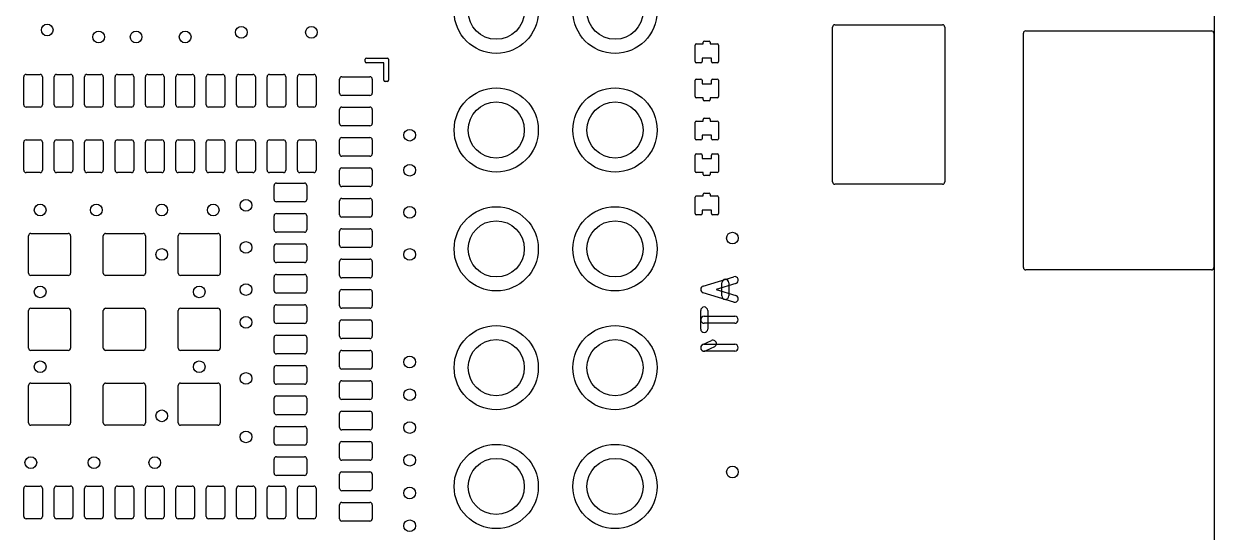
# Model space of a CAD drawing. Extents: x 0 to 45, y 0 to 50.
# Drawn here: x 19.55 to 45, y 18.71 to 29.58 of the extents above; entities that cross this region are included whole.
import ezdxf

# ---------------------------------------------------------------- set-up
doc = ezdxf.new("R2010")
doc.units = 0
for name, color, linetype in [('HOLE_1-6', 7, 'CONTINUOUS'), ('OUTLINE', 7, 'CONTINUOUS'), ('Resist-B', 7, 'CONTINUOUS'), ('Symbol-B', 7, 'CONTINUOUS')]:
    doc.layers.add(name, color=color, linetype=linetype)

msp = doc.modelspace()

# ---------------------------------------------------------------- linework, layer by layer
at = {"layer": 'HOLE_1-6'}
for centre, radius in [((29.65, 29.85), 0.6), ((32.19, 29.85), 0.6), ((20.05, 29.45), 0.125), ((24.2, 29.4), 0.125), ((25.7, 29.4), 0.125), ((21.15, 29.3), 0.125), ((21.95, 29.3), 0.125), ((23, 29.3), 0.125), ((29.65, 27.31), 0.6), ((32.19, 27.31), 0.6), ((27.8, 27.2), 0.125), ((27.8, 26.45), 0.125), ((19.9, 25.6), 0.125), ((21.1, 25.6), 0.125), ((22.5, 25.6), 0.125), ((23.6, 25.6), 0.125), ((24.3, 25.7), 0.125), ((27.8, 25.55), 0.125), ((29.65, 24.77), 0.6), ((32.19, 24.77), 0.6), ((34.7, 25), 0.125), ((22.5, 24.65), 0.125), ((24.3, 24.8), 0.125), ((27.8, 24.65), 0.125), ((19.9, 23.85), 0.125), ((23.3, 23.85), 0.125), ((24.3, 23.9), 0.125), ((24.3, 23.2), 0.125), ((29.65, 22.23), 0.6), ((32.19, 22.23), 0.6), ((27.8, 22.35), 0.125), ((19.9, 22.25), 0.125), ((23.3, 22.25), 0.125), ((24.3, 22), 0.125), ((27.8, 21.65), 0.125), ((22.5, 21.2), 0.125), ((24.3, 20.75), 0.125), ((27.8, 20.95), 0.125), ((27.8, 20.25), 0.125), ((19.7, 20.2), 0.125), ((21.05, 20.2), 0.125), ((22.35, 20.2), 0.125), ((29.65, 19.69), 0.6), ((32.19, 19.69), 0.6), ((34.7, 20), 0.125), ((27.8, 19.55), 0.125), ((27.8, 18.85), 0.125)]:
    msp.add_circle(centre, radius, dxfattribs=at)
at = {"layer": 'OUTLINE'}
msp.add_line((45, 42.41699), (45, 1), dxfattribs=at)
at = {"layer": 'Resist-B'}
for p, q in [((36.89, 29.56), (39.19, 29.56)), ((36.84, 26.2), (36.84, 29.51)), ((39.24, 29.51), (39.24, 26.2)), ((40.92, 24.37), (40.92, 29.38)), ((40.97, 29.43), (44.94, 29.43)), ((44.99, 29.38), (44.99, 24.37)), ((33.9, 28.775), (33.9, 29.125)), ((33.925, 29.15), (34.075, 29.15)), ((34.075, 29.15), (34.075, 29.1875)), ((34.1, 29.2125), (34.2, 29.2125)), ((34.225, 29.1875), (34.225, 29.15)), ((34.225, 29.15), (34.375, 29.15)), ((34.4, 29.125), (34.4, 28.775)), ((26.85, 28.775), (26.85, 28.825)), ((26.875, 28.85), (27.325, 28.85)), ((27.35, 28.825), (27.35, 28.375)), ((34.25, 28.85), (34.05, 28.85)), ((34.05, 28.85), (34.05, 28.775)), ((34.25, 28.775), (34.25, 28.85)), ((27.25, 28.75), (26.875, 28.75)), ((27.25, 28.375), (27.25, 28.75)), ((34.025, 28.75), (33.925, 28.75)), ((34.375, 28.75), (34.275, 28.75)), ((19.55, 27.85), (19.55, 28.45)), ((19.6, 28.5), (19.9, 28.5)), ((19.95, 28.45), (19.95, 27.85)), ((20.2, 27.85), (20.2, 28.45)), ((20.25, 28.5), (20.55, 28.5)), ((20.6, 28.45), (20.6, 27.85)), ((20.85, 27.85), (20.85, 28.45)), ((20.9, 28.5), (21.2, 28.5)), ((21.25, 28.45), (21.25, 27.85)), ((21.5, 27.85), (21.5, 28.45)), ((21.55, 28.5), (21.85, 28.5)), ((21.9, 28.45), (21.9, 27.85)), ((22.15, 27.85), (22.15, 28.45)), ((22.2, 28.5), (22.5, 28.5)), ((22.55, 28.45), (22.55, 27.85)), ((22.8, 27.85), (22.8, 28.45)), ((22.85, 28.5), (23.15, 28.5)), ((23.2, 28.45), (23.2, 27.85)), ((23.45, 27.85), (23.45, 28.45)), ((23.5, 28.5), (23.8, 28.5)), ((23.85, 28.45), (23.85, 27.85)), ((24.1, 27.85), (24.1, 28.45)), ((24.15, 28.5), (24.45, 28.5)), ((24.5, 28.45), (24.5, 27.85)), ((24.75, 27.85), (24.75, 28.45)), ((24.8, 28.5), (25.1, 28.5)), ((25.15, 28.45), (25.15, 27.85)), ((25.4, 27.85), (25.4, 28.45)), ((25.45, 28.5), (25.75, 28.5)), ((25.8, 28.45), (25.8, 27.85)), ((26.3, 28.1), (26.3, 28.4)), ((26.35, 28.45), (26.95, 28.45)), ((27, 28.4), (27, 28.1)), ((27.325, 28.35), (27.275, 28.35)), ((33.9, 28.025), (33.9, 28.375)), ((33.925, 28.4), (34.025, 28.4)), ((34.05, 28.375), (34.05, 28.3)), ((34.05, 28.3), (34.25, 28.3)), ((34.25, 28.3), (34.25, 28.375)), ((34.275, 28.4), (34.375, 28.4)), ((34.4, 28.375), (34.4, 28.025)), ((26.95, 28.05), (26.35, 28.05)), ((34.075, 28), (33.925, 28)), ((34.075, 27.9625), (34.075, 28)), ((34.225, 28), (34.225, 27.9625)), ((34.375, 28), (34.225, 28)), ((19.9, 27.8), (19.6, 27.8)), ((20.55, 27.8), (20.25, 27.8)), ((21.2, 27.8), (20.9, 27.8)), ((21.85, 27.8), (21.55, 27.8)), ((22.5, 27.8), (22.2, 27.8)), ((23.15, 27.8), (22.85, 27.8)), ((23.8, 27.8), (23.5, 27.8)), ((24.45, 27.8), (24.15, 27.8)), ((25.1, 27.8), (24.8, 27.8)), ((25.75, 27.8), (25.45, 27.8)), ((26.3, 27.45), (26.3, 27.75)), ((26.35, 27.8), (26.95, 27.8)), ((27, 27.75), (27, 27.45)), ((34.2, 27.9375), (34.1, 27.9375)), ((33.925, 27.5), (34.075, 27.5)), ((34.075, 27.5), (34.075, 27.5375)), ((34.1, 27.5625), (34.2, 27.5625)), ((34.225, 27.5375), (34.225, 27.5)), ((34.225, 27.5), (34.375, 27.5)), ((26.95, 27.4), (26.35, 27.4)), ((33.9, 27.125), (33.9, 27.475)), ((34.4, 27.475), (34.4, 27.125)), ((19.55, 26.45), (19.55, 27.05)), ((19.6, 27.1), (19.9, 27.1)), ((19.95, 27.05), (19.95, 26.45)), ((20.2, 26.45), (20.2, 27.05)), ((20.25, 27.1), (20.55, 27.1)), ((20.6, 27.05), (20.6, 26.45)), ((20.85, 26.45), (20.85, 27.05)), ((20.9, 27.1), (21.2, 27.1)), ((21.25, 27.05), (21.25, 26.45)), ((21.5, 26.45), (21.5, 27.05)), ((21.55, 27.1), (21.85, 27.1)), ((21.9, 27.05), (21.9, 26.45)), ((22.15, 26.45), (22.15, 27.05)), ((22.2, 27.1), (22.5, 27.1)), ((22.55, 27.05), (22.55, 26.45)), ((22.8, 26.45), (22.8, 27.05)), ((22.85, 27.1), (23.15, 27.1)), ((23.2, 27.05), (23.2, 26.45)), ((23.45, 26.45), (23.45, 27.05)), ((23.5, 27.1), (23.8, 27.1)), ((23.85, 27.05), (23.85, 26.45)), ((24.1, 26.45), (24.1, 27.05)), ((24.15, 27.1), (24.45, 27.1)), ((24.5, 27.05), (24.5, 26.45)), ((24.75, 26.45), (24.75, 27.05)), ((24.8, 27.1), (25.1, 27.1)), ((25.15, 27.05), (25.15, 26.45)), ((25.4, 26.45), (25.4, 27.05)), ((25.45, 27.1), (25.75, 27.1)), ((25.8, 27.05), (25.8, 26.45)), ((26.3, 26.8), (26.3, 27.1)), ((26.35, 27.15), (26.95, 27.15)), ((27, 27.1), (27, 26.8)), ((34.025, 27.1), (33.925, 27.1)), ((34.25, 27.2), (34.05, 27.2)), ((34.05, 27.2), (34.05, 27.125)), ((34.25, 27.125), (34.25, 27.2)), ((34.375, 27.1), (34.275, 27.1)), ((26.95, 26.75), (26.35, 26.75)), ((33.9, 26.425), (33.9, 26.775)), ((33.925, 26.8), (34.025, 26.8)), ((34.05, 26.775), (34.05, 26.7)), ((34.25, 26.7), (34.25, 26.775)), ((34.275, 26.8), (34.375, 26.8)), ((34.4, 26.775), (34.4, 26.425)), ((26.35, 26.5), (26.95, 26.5)), ((34.05, 26.7), (34.25, 26.7)), ((19.9, 26.4), (19.6, 26.4)), ((20.55, 26.4), (20.25, 26.4)), ((21.2, 26.4), (20.9, 26.4)), ((21.85, 26.4), (21.55, 26.4)), ((22.5, 26.4), (22.2, 26.4)), ((23.15, 26.4), (22.85, 26.4)), ((23.8, 26.4), (23.5, 26.4)), ((24.45, 26.4), (24.15, 26.4)), ((25.1, 26.4), (24.8, 26.4)), ((25.75, 26.4), (25.45, 26.4)), ((26.3, 26.15), (26.3, 26.45)), ((27, 26.45), (27, 26.15)), ((34.075, 26.4), (33.925, 26.4)), ((34.075, 26.3625), (34.075, 26.4)), ((34.2, 26.3375), (34.1, 26.3375)), ((34.225, 26.4), (34.225, 26.3625)), ((34.375, 26.4), (34.225, 26.4)), ((24.9, 25.825), (24.9, 26.125)), ((24.95, 26.175), (25.55, 26.175)), ((25.6, 26.125), (25.6, 25.825)), ((26.95, 26.1), (26.35, 26.1)), ((34.1, 25.9625), (34.2, 25.9625)), ((39.19, 26.15), (36.89, 26.15)), ((25.55, 25.775), (24.95, 25.775)), ((26.3, 25.5), (26.3, 25.8)), ((26.35, 25.85), (26.95, 25.85)), ((27, 25.8), (27, 25.5)), ((33.9, 25.525), (33.9, 25.875)), ((33.925, 25.9), (34.075, 25.9)), ((34.075, 25.9), (34.075, 25.9375)), ((34.225, 25.9375), (34.225, 25.9)), ((34.225, 25.9), (34.375, 25.9)), ((34.4, 25.875), (34.4, 25.525)), ((24.9, 25.175), (24.9, 25.475)), ((24.95, 25.525), (25.55, 25.525)), ((25.6, 25.475), (25.6, 25.175)), ((26.95, 25.45), (26.35, 25.45)), ((34.025, 25.5), (33.925, 25.5)), ((34.25, 25.6), (34.05, 25.6)), ((34.05, 25.6), (34.05, 25.525)), ((34.25, 25.525), (34.25, 25.6)), ((34.375, 25.5), (34.275, 25.5)), ((26.35, 25.2), (26.95, 25.2)), ((19.65, 24.25), (19.65, 25.05)), ((19.7, 25.1), (20.5, 25.1)), ((20.55, 25.05), (20.55, 24.25)), ((21.25, 24.25), (21.25, 25.05)), ((21.3, 25.1), (22.1, 25.1)), ((22.15, 25.05), (22.15, 24.25)), ((22.85, 24.25), (22.85, 25.05)), ((22.9, 25.1), (23.7, 25.1)), ((23.75, 25.05), (23.75, 24.25)), ((25.55, 25.125), (24.95, 25.125)), ((26.3, 24.85), (26.3, 25.15)), ((27, 25.15), (27, 24.85)), ((24.9, 24.525), (24.9, 24.825)), ((24.95, 24.875), (25.55, 24.875)), ((25.6, 24.825), (25.6, 24.525)), ((26.95, 24.8), (26.35, 24.8)), ((25.55, 24.475), (24.95, 24.475)), ((26.3, 24.2), (26.3, 24.5)), ((26.35, 24.55), (26.95, 24.55)), ((27, 24.5), (27, 24.2)), ((20.5, 24.2), (19.7, 24.2)), ((22.1, 24.2), (21.3, 24.2)), ((23.7, 24.2), (22.9, 24.2)), ((24.95, 24.225), (25.55, 24.225)), ((44.94, 24.32), (40.97, 24.32)), ((24.9, 23.875), (24.9, 24.175)), ((25.6, 24.175), (25.6, 23.875)), ((26.95, 24.15), (26.35, 24.15)), ((25.55, 23.825), (24.95, 23.825)), ((26.3, 23.55), (26.3, 23.85)), ((26.35, 23.9), (26.95, 23.9)), ((27, 23.85), (27, 23.55)), ((19.65, 22.65), (19.65, 23.45)), ((19.7, 23.5), (20.5, 23.5)), ((20.55, 23.45), (20.55, 22.65)), ((21.25, 22.65), (21.25, 23.45)), ((21.3, 23.5), (22.1, 23.5)), ((22.15, 23.45), (22.15, 22.65)), ((22.85, 22.65), (22.85, 23.45)), ((22.9, 23.5), (23.7, 23.5)), ((23.75, 23.45), (23.75, 22.65)), ((24.9, 23.225), (24.9, 23.525)), ((24.95, 23.575), (25.55, 23.575)), ((25.6, 23.525), (25.6, 23.225)), ((26.95, 23.5), (26.35, 23.5)), ((25.55, 23.175), (24.95, 23.175)), ((26.3, 22.9), (26.3, 23.2)), ((26.35, 23.25), (26.95, 23.25)), ((27, 23.2), (27, 22.9)), ((24.95, 22.925), (25.55, 22.925)), ((24.9, 22.575), (24.9, 22.875)), ((25.6, 22.875), (25.6, 22.575)), ((26.95, 22.85), (26.35, 22.85)), ((20.5, 22.6), (19.7, 22.6)), ((22.1, 22.6), (21.3, 22.6)), ((23.7, 22.6), (22.9, 22.6)), ((25.55, 22.525), (24.95, 22.525)), ((26.3, 22.25), (26.3, 22.55)), ((26.35, 22.6), (26.95, 22.6)), ((27, 22.55), (27, 22.25)), ((24.9, 21.925), (24.9, 22.225)), ((24.95, 22.275), (25.55, 22.275)), ((25.6, 22.225), (25.6, 21.925)), ((26.95, 22.2), (26.35, 22.2)), ((19.7, 21.9), (20.5, 21.9)), ((21.3, 21.9), (22.1, 21.9)), ((22.9, 21.9), (23.7, 21.9)), ((26.3, 21.6), (26.3, 21.9)), ((26.35, 21.95), (26.95, 21.95)), ((27, 21.9), (27, 21.6)), ((19.65, 21.05), (19.65, 21.85)), ((20.55, 21.85), (20.55, 21.05)), ((21.25, 21.05), (21.25, 21.85)), ((22.15, 21.85), (22.15, 21.05)), ((22.85, 21.05), (22.85, 21.85)), ((23.75, 21.85), (23.75, 21.05)), ((25.55, 21.875), (24.95, 21.875)), ((24.9, 21.275), (24.9, 21.575)), ((24.95, 21.625), (25.55, 21.625)), ((25.6, 21.575), (25.6, 21.275)), ((26.95, 21.55), (26.35, 21.55)), ((25.55, 21.225), (24.95, 21.225)), ((26.3, 20.95), (26.3, 21.25)), ((26.35, 21.3), (26.95, 21.3)), ((27, 21.25), (27, 20.95)), ((20.5, 21), (19.7, 21)), ((22.1, 21), (21.3, 21)), ((23.7, 21), (22.9, 21)), ((24.9, 20.625), (24.9, 20.925)), ((24.95, 20.975), (25.55, 20.975)), ((25.6, 20.925), (25.6, 20.625)), ((26.95, 20.9), (26.35, 20.9)), ((26.35, 20.65), (26.95, 20.65)), ((25.55, 20.575), (24.95, 20.575)), ((26.3, 20.3), (26.3, 20.6)), ((27, 20.6), (27, 20.3)), ((24.9, 19.975), (24.9, 20.275)), ((24.95, 20.325), (25.55, 20.325)), ((25.6, 20.275), (25.6, 19.975)), ((26.95, 20.25), (26.35, 20.25)), ((25.55, 19.925), (24.95, 19.925)), ((26.3, 19.65), (26.3, 19.95)), ((26.35, 20), (26.95, 20)), ((27, 19.95), (27, 19.65)), ((19.55, 19.05), (19.55, 19.65)), ((19.6, 19.7), (19.9, 19.7)), ((19.95, 19.65), (19.95, 19.05)), ((20.2, 19.05), (20.2, 19.65)), ((20.25, 19.7), (20.55, 19.7)), ((20.6, 19.65), (20.6, 19.05)), ((20.85, 19.05), (20.85, 19.65)), ((20.9, 19.7), (21.2, 19.7)), ((21.25, 19.65), (21.25, 19.05)), ((21.5, 19.05), (21.5, 19.65)), ((21.55, 19.7), (21.85, 19.7)), ((21.9, 19.65), (21.9, 19.05)), ((22.15, 19.05), (22.15, 19.65)), ((22.2, 19.7), (22.5, 19.7)), ((22.55, 19.65), (22.55, 19.05)), ((22.8, 19.05), (22.8, 19.65)), ((22.85, 19.7), (23.15, 19.7)), ((23.2, 19.65), (23.2, 19.05)), ((23.45, 19.05), (23.45, 19.65)), ((23.5, 19.7), (23.8, 19.7)), ((23.85, 19.65), (23.85, 19.05)), ((24.1, 19.05), (24.1, 19.65)), ((24.15, 19.7), (24.45, 19.7)), ((24.5, 19.65), (24.5, 19.05)), ((24.75, 19.05), (24.75, 19.65)), ((24.8, 19.7), (25.1, 19.7)), ((25.15, 19.65), (25.15, 19.05)), ((25.4, 19.05), (25.4, 19.65)), ((25.45, 19.7), (25.75, 19.7)), ((25.8, 19.65), (25.8, 19.05)), ((26.95, 19.6), (26.35, 19.6)), ((26.35, 19.35), (26.95, 19.35)), ((26.3, 19), (26.3, 19.3)), ((27, 19.3), (27, 19)), ((19.9, 19), (19.6, 19)), ((20.55, 19), (20.25, 19)), ((21.2, 19), (20.9, 19)), ((21.85, 19), (21.55, 19)), ((22.5, 19), (22.2, 19)), ((23.15, 19), (22.85, 19)), ((23.8, 19), (23.5, 19)), ((24.45, 19), (24.15, 19)), ((25.1, 19), (24.8, 19)), ((25.75, 19), (25.45, 19)), ((26.95, 18.95), (26.35, 18.95))]:
    msp.add_line(p, q, dxfattribs=at)
for centre in [(29.65, 29.85), (32.19, 29.85), (29.65, 27.31), (32.19, 27.31), (29.65, 24.77), (32.19, 24.77), (29.65, 22.23), (32.19, 22.23), (29.65, 19.69), (32.19, 19.69)]:
    msp.add_circle(centre, 0.9, dxfattribs=at)
for centre, radius, start, end in [((36.89, 29.51), 0.05, 90, 180), ((39.19, 29.51), 0.05, 0, 90), ((40.97, 29.38), 0.05, 90, 180), ((44.94, 29.38), 0.05, 0, 90), ((33.925, 29.125), 0.025, 90, 180), ((34.1, 29.1875), 0.025, 90, 180), ((34.2, 29.1875), 0.025, 0, 90), ((34.375, 29.125), 0.025, 0, 90), ((26.875, 28.825), 0.025, 90, 180), ((26.875, 28.775), 0.025, 180, -90), ((27.325, 28.825), 0.025, 0, 90), ((33.925, 28.775), 0.025, 180, -90), ((34.025, 28.775), 0.025, -90, 0), ((34.275, 28.775), 0.025, 180, -90), ((34.375, 28.775), 0.025, -90, 0), ((19.6, 28.45), 0.05, 90, 180), ((19.9, 28.45), 0.05, 0, 90), ((20.25, 28.45), 0.05, 90, 180), ((20.55, 28.45), 0.05, 0, 90), ((20.9, 28.45), 0.05, 90, 180), ((21.2, 28.45), 0.05, 0, 90), ((21.55, 28.45), 0.05, 90, 180), ((21.85, 28.45), 0.05, 0, 90), ((22.2, 28.45), 0.05, 90, 180), ((22.5, 28.45), 0.05, 0, 90), ((22.85, 28.45), 0.05, 90, 180), ((23.15, 28.45), 0.05, 0, 90), ((23.5, 28.45), 0.05, 90, 180), ((23.8, 28.45), 0.05, 0, 90), ((24.15, 28.45), 0.05, 90, 180), ((24.45, 28.45), 0.05, 0, 90), ((24.8, 28.45), 0.05, 90, 180), ((25.1, 28.45), 0.05, 0, 90), ((25.45, 28.45), 0.05, 90, 180), ((25.75, 28.45), 0.05, 0, 90), ((26.35, 28.4), 0.05, 90, 180), ((26.95, 28.4), 0.05, 0, 90), ((27.275, 28.375), 0.025, 180, -90), ((27.325, 28.375), 0.025, -90, 0), ((33.925, 28.375), 0.025, 90, 180), ((34.025, 28.375), 0.025, 0, 90), ((34.275, 28.375), 0.025, 90, 180), ((34.375, 28.375), 0.025, 0, 90), ((26.35, 28.1), 0.05, 180, -90), ((26.95, 28.1), 0.05, -90, 0), ((33.925, 28.025), 0.025, 180, -90), ((34.375, 28.025), 0.025, -90, 0), ((19.6, 27.85), 0.05, 180, -90), ((19.9, 27.85), 0.05, -90, 0), ((20.25, 27.85), 0.05, 180, -90), ((20.55, 27.85), 0.05, -90, 0), ((20.9, 27.85), 0.05, 180, -90), ((21.2, 27.85), 0.05, -90, 0), ((21.55, 27.85), 0.05, 180, -90), ((21.85, 27.85), 0.05, -90, 0), ((22.2, 27.85), 0.05, 180, -90), ((22.5, 27.85), 0.05, -90, 0), ((22.85, 27.85), 0.05, 180, -90), ((23.15, 27.85), 0.05, -90, 0), ((23.5, 27.85), 0.05, 180, -90), ((23.8, 27.85), 0.05, -90, 0), ((24.15, 27.85), 0.05, 180, -90), ((24.45, 27.85), 0.05, -90, 0), ((24.8, 27.85), 0.05, 180, -90), ((25.1, 27.85), 0.05, -90, 0), ((25.45, 27.85), 0.05, 180, -90), ((25.75, 27.85), 0.05, -90, 0), ((26.35, 27.75), 0.05, 90, 180), ((26.95, 27.75), 0.05, 0, 90), ((34.1, 27.9625), 0.025, 180, -90), ((34.2, 27.9625), 0.025, -90, 0), ((33.925, 27.475), 0.025, 90, 180), ((34.1, 27.5375), 0.025, 90, 180), ((34.2, 27.5375), 0.025, 0, 90), ((34.375, 27.475), 0.025, 0, 90), ((26.35, 27.45), 0.05, 180, -90), ((26.95, 27.45), 0.05, -90, 0), ((19.6, 27.05), 0.05, 90, 180), ((19.9, 27.05), 0.05, 0, 90), ((20.25, 27.05), 0.05, 90, 180), ((20.55, 27.05), 0.05, 0, 90), ((20.9, 27.05), 0.05, 90, 180), ((21.2, 27.05), 0.05, 0, 90), ((21.55, 27.05), 0.05, 90, 180), ((21.85, 27.05), 0.05, 0, 90), ((22.2, 27.05), 0.05, 90, 180), ((22.5, 27.05), 0.05, 0, 90), ((22.85, 27.05), 0.05, 90, 180), ((23.15, 27.05), 0.05, 0, 90), ((23.5, 27.05), 0.05, 90, 180), ((23.8, 27.05), 0.05, 0, 90), ((24.15, 27.05), 0.05, 90, 180), ((24.45, 27.05), 0.05, 0, 90), ((24.8, 27.05), 0.05, 90, 180), ((25.1, 27.05), 0.05, 0, 90), ((25.45, 27.05), 0.05, 90, 180), ((25.75, 27.05), 0.05, 0, 90), ((26.35, 27.1), 0.05, 90, 180), ((26.95, 27.1), 0.05, 0, 90), ((33.925, 27.125), 0.025, 180, -90), ((34.025, 27.125), 0.025, -90, 0), ((34.275, 27.125), 0.025, 180, -90), ((34.375, 27.125), 0.025, -90, 0), ((26.35, 26.8), 0.05, 180, -90), ((26.95, 26.8), 0.05, -90, 0), ((33.925, 26.775), 0.025, 90, 180), ((34.025, 26.775), 0.025, 0, 90), ((34.275, 26.775), 0.025, 90, 180), ((34.375, 26.775), 0.025, 0, 90), ((26.35, 26.45), 0.05, 90, 180), ((26.95, 26.45), 0.05, 0, 90), ((19.6, 26.45), 0.05, 180, -90), ((19.9, 26.45), 0.05, -90, 0), ((20.25, 26.45), 0.05, 180, -90), ((20.55, 26.45), 0.05, -90, 0), ((20.9, 26.45), 0.05, 180, -90), ((21.2, 26.45), 0.05, -90, 0), ((21.55, 26.45), 0.05, 180, -90), ((21.85, 26.45), 0.05, -90, 0), ((22.2, 26.45), 0.05, 180, -90), ((22.5, 26.45), 0.05, -90, 0), ((22.85, 26.45), 0.05, 180, -90), ((23.15, 26.45), 0.05, -90, 0), ((23.5, 26.45), 0.05, 180, -90), ((23.8, 26.45), 0.05, -90, 0), ((24.15, 26.45), 0.05, 180, -90), ((24.45, 26.45), 0.05, -90, 0), ((24.8, 26.45), 0.05, 180, -90), ((25.1, 26.45), 0.05, -90, 0), ((25.45, 26.45), 0.05, 180, -90), ((25.75, 26.45), 0.05, -90, 0), ((33.925, 26.425), 0.025, 180, -90), ((34.1, 26.3625), 0.025, 180, -90), ((34.2, 26.3625), 0.025, -90, 0), ((34.375, 26.425), 0.025, -90, 0), ((24.95, 26.125), 0.05, 90, 180), ((25.55, 26.125), 0.05, 0, 90), ((26.35, 26.15), 0.05, 180, -90), ((26.95, 26.15), 0.05, -90, 0), ((34.1, 25.9375), 0.025, 90, 180), ((34.2, 25.9375), 0.025, 0, 90), ((36.89, 26.2), 0.05, 180, -90), ((39.19, 26.2), 0.05, -90, 0), ((24.95, 25.825), 0.05, 180, -90), ((25.55, 25.825), 0.05, -90, 0), ((26.35, 25.8), 0.05, 90, 180), ((26.95, 25.8), 0.05, 0, 90), ((33.925, 25.875), 0.025, 90, 180), ((34.375, 25.875), 0.025, 0, 90), ((24.95, 25.475), 0.05, 90, 180), ((25.55, 25.475), 0.05, 0, 90), ((26.35, 25.5), 0.05, 180, -90), ((26.95, 25.5), 0.05, -90, 0), ((33.925, 25.525), 0.025, 180, -90), ((34.025, 25.525), 0.025, -90, 0), ((34.275, 25.525), 0.025, 180, -90), ((34.375, 25.525), 0.025, -90, 0), ((26.35, 25.15), 0.05, 90, 180), ((26.95, 25.15), 0.05, 0, 90), ((19.7, 25.05), 0.05, 90, 180), ((20.5, 25.05), 0.05, 0, 90), ((21.3, 25.05), 0.05, 90, 180), ((22.1, 25.05), 0.05, 0, 90), ((22.9, 25.05), 0.05, 90, 180), ((23.7, 25.05), 0.05, 0, 90), ((24.95, 25.175), 0.05, 180, -90), ((25.55, 25.175), 0.05, -90, 0), ((24.95, 24.825), 0.05, 90, 180), ((25.55, 24.825), 0.05, 0, 90), ((26.35, 24.85), 0.05, 180, -90), ((26.95, 24.85), 0.05, -90, 0), ((24.95, 24.525), 0.05, 180, -90), ((25.55, 24.525), 0.05, -90, 0), ((26.35, 24.5), 0.05, 90, 180), ((26.95, 24.5), 0.05, 0, 90), ((19.7, 24.25), 0.05, 180, -90), ((20.5, 24.25), 0.05, -90, 0), ((21.3, 24.25), 0.05, 180, -90), ((22.1, 24.25), 0.05, -90, 0), ((22.9, 24.25), 0.05, 180, -90), ((23.7, 24.25), 0.05, -90, 0), ((24.95, 24.175), 0.05, 90, 180), ((25.55, 24.175), 0.05, 0, 90), ((26.35, 24.2), 0.05, 180, -90), ((26.95, 24.2), 0.05, -90, 0), ((40.97, 24.37), 0.05, 180, -90), ((44.94, 24.37), 0.05, -90, 0), ((24.95, 23.875), 0.05, 180, -90), ((25.55, 23.875), 0.05, -90, 0), ((26.35, 23.85), 0.05, 90, 180), ((26.95, 23.85), 0.05, 0, 90), ((19.7, 23.45), 0.05, 90, 180), ((20.5, 23.45), 0.05, 0, 90), ((21.3, 23.45), 0.05, 90, 180), ((22.1, 23.45), 0.05, 0, 90), ((22.9, 23.45), 0.05, 90, 180), ((23.7, 23.45), 0.05, 0, 90), ((24.95, 23.525), 0.05, 90, 180), ((25.55, 23.525), 0.05, 0, 90), ((26.35, 23.55), 0.05, 180, -90), ((26.95, 23.55), 0.05, -90, 0), ((24.95, 23.225), 0.05, 180, -90), ((25.55, 23.225), 0.05, -90, 0), ((26.35, 23.2), 0.05, 90, 180), ((26.95, 23.2), 0.05, 0, 90), ((24.95, 22.875), 0.05, 90, 180), ((25.55, 22.875), 0.05, 0, 90), ((26.35, 22.9), 0.05, 180, -90), ((26.95, 22.9), 0.05, -90, 0), ((19.7, 22.65), 0.05, 180, -90), ((20.5, 22.65), 0.05, -90, 0), ((21.3, 22.65), 0.05, 180, -90), ((22.1, 22.65), 0.05, -90, 0), ((22.9, 22.65), 0.05, 180, -90), ((23.7, 22.65), 0.05, -90, 0), ((24.95, 22.575), 0.05, 180, -90), ((25.55, 22.575), 0.05, -90, 0), ((26.35, 22.55), 0.05, 90, 180), ((26.95, 22.55), 0.05, 0, 90), ((24.95, 22.225), 0.05, 90, 180), ((25.55, 22.225), 0.05, 0, 90), ((26.35, 22.25), 0.05, 180, -90), ((26.95, 22.25), 0.05, -90, 0), ((19.7, 21.85), 0.05, 90, 180), ((20.5, 21.85), 0.05, 0, 90), ((21.3, 21.85), 0.05, 90, 180), ((22.1, 21.85), 0.05, 0, 90), ((22.9, 21.85), 0.05, 90, 180), ((23.7, 21.85), 0.05, 0, 90), ((24.95, 21.925), 0.05, 180, -90), ((25.55, 21.925), 0.05, -90, 0), ((26.35, 21.9), 0.05, 90, 180), ((26.95, 21.9), 0.05, 0, 90), ((24.95, 21.575), 0.05, 90, 180), ((25.55, 21.575), 0.05, 0, 90), ((26.35, 21.6), 0.05, 180, -90), ((26.95, 21.6), 0.05, -90, 0), ((24.95, 21.275), 0.05, 180, -90), ((25.55, 21.275), 0.05, -90, 0), ((26.35, 21.25), 0.05, 90, 180), ((26.95, 21.25), 0.05, 0, 90), ((19.7, 21.05), 0.05, 180, -90), ((20.5, 21.05), 0.05, -90, 0), ((21.3, 21.05), 0.05, 180, -90), ((22.1, 21.05), 0.05, -90, 0), ((22.9, 21.05), 0.05, 180, -90), ((23.7, 21.05), 0.05, -90, 0), ((24.95, 20.925), 0.05, 90, 180), ((25.55, 20.925), 0.05, 0, 90), ((26.35, 20.95), 0.05, 180, -90), ((26.95, 20.95), 0.05, -90, 0), ((24.95, 20.625), 0.05, 180, -90), ((25.55, 20.625), 0.05, -90, 0), ((26.35, 20.6), 0.05, 90, 180), ((26.95, 20.6), 0.05, 0, 90), ((24.95, 20.275), 0.05, 90, 180), ((25.55, 20.275), 0.05, 0, 90), ((26.35, 20.3), 0.05, 180, -90), ((26.95, 20.3), 0.05, -90, 0), ((24.95, 19.975), 0.05, 180, -90), ((25.55, 19.975), 0.05, -90, 0), ((26.35, 19.95), 0.05, 90, 180), ((26.95, 19.95), 0.05, 0, 90), ((19.6, 19.65), 0.05, 90, 180), ((19.9, 19.65), 0.05, 0, 90), ((20.25, 19.65), 0.05, 90, 180), ((20.55, 19.65), 0.05, 0, 90), ((20.9, 19.65), 0.05, 90, 180), ((21.2, 19.65), 0.05, 0, 90), ((21.55, 19.65), 0.05, 90, 180), ((21.85, 19.65), 0.05, 0, 90), ((22.2, 19.65), 0.05, 90, 180), ((22.5, 19.65), 0.05, 0, 90), ((22.85, 19.65), 0.05, 90, 180), ((23.15, 19.65), 0.05, 0, 90), ((23.5, 19.65), 0.05, 90, 180), ((23.8, 19.65), 0.05, 0, 90), ((24.15, 19.65), 0.05, 90, 180), ((24.45, 19.65), 0.05, 0, 90), ((24.8, 19.65), 0.05, 90, 180), ((25.1, 19.65), 0.05, 0, 90), ((25.45, 19.65), 0.05, 90, 180), ((25.75, 19.65), 0.05, 0, 90), ((26.35, 19.65), 0.05, 180, -90), ((26.95, 19.65), 0.05, -90, 0), ((26.35, 19.3), 0.05, 90, 180), ((26.95, 19.3), 0.05, 0, 90), ((19.6, 19.05), 0.05, 180, -90), ((19.9, 19.05), 0.05, -90, 0), ((20.25, 19.05), 0.05, 180, -90), ((20.55, 19.05), 0.05, -90, 0), ((20.9, 19.05), 0.05, 180, -90), ((21.2, 19.05), 0.05, -90, 0), ((21.55, 19.05), 0.05, 180, -90), ((21.85, 19.05), 0.05, -90, 0), ((22.2, 19.05), 0.05, 180, -90), ((22.5, 19.05), 0.05, -90, 0), ((22.85, 19.05), 0.05, 180, -90), ((23.15, 19.05), 0.05, -90, 0), ((23.5, 19.05), 0.05, 180, -90), ((23.8, 19.05), 0.05, -90, 0), ((24.15, 19.05), 0.05, 180, -90), ((24.45, 19.05), 0.05, -90, 0), ((24.8, 19.05), 0.05, 180, -90), ((25.1, 19.05), 0.05, -90, 0), ((25.45, 19.05), 0.05, 180, -90), ((25.75, 19.05), 0.05, -90, 0), ((26.35, 19), 0.05, 180, -90), ((26.95, 19), 0.05, -90, 0)]:
    msp.add_arc(centre, radius, start, end, dxfattribs=at)
at = {"layer": 'Symbol-B'}
for p, q in [((34.07442, 23.975), (34.72819, 24.1737)), ((34.77181, 24.03018), (34.35414, 23.90324)), ((34.47123, 23.76298), (34.47123, 24.0435)), ((34.62123, 24.0435), (34.62123, 23.76298)), ((34.72819, 23.63278), (34.07442, 23.83148)), ((34.35414, 23.90324), (34.77181, 23.7763)), ((34.02123, 23.05454), (34.02123, 23.45194)), ((34.17123, 23.45194), (34.17123, 23.05454)), ((34.09623, 23.32824), (34.75, 23.32824)), ((34.75, 23.17824), (34.09623, 23.17824)), ((34.06437, 22.72374), (34.25116, 22.8114)), ((34.09623, 22.73084), (34.75, 22.73084)), ((34.31488, 22.6756), (34.12809, 22.58794)), ((34.75, 22.58084), (34.09623, 22.58084))]:
    msp.add_line(p, q, dxfattribs=at)
for centre, start, end in [((34.09623, 23.90324), 106.905588, -106.905588), ((34.54623, 24.0435), 0, 180), ((34.75, 24.10194), -73.094412, 106.905575), ((34.54623, 23.76298), 180, 0), ((34.75, 23.70454), -106.905588, 73.094425), ((34.09623, 23.45194), 0, 180), ((34.09623, 23.25324), 90, -90), ((34.75, 23.25324), -90, 90), ((34.09623, 23.05454), 180, 0), ((34.09623, 22.65584), 90, -90), ((34.09623, 22.65584), 115.136883, -64.859472), ((34.28302, 22.7435), -64.863117, 115.140528), ((34.75, 22.65584), -90, 90)]:
    msp.add_arc(centre, 0.075, start, end, dxfattribs=at)

doc.saveas('drawing.dxf')
